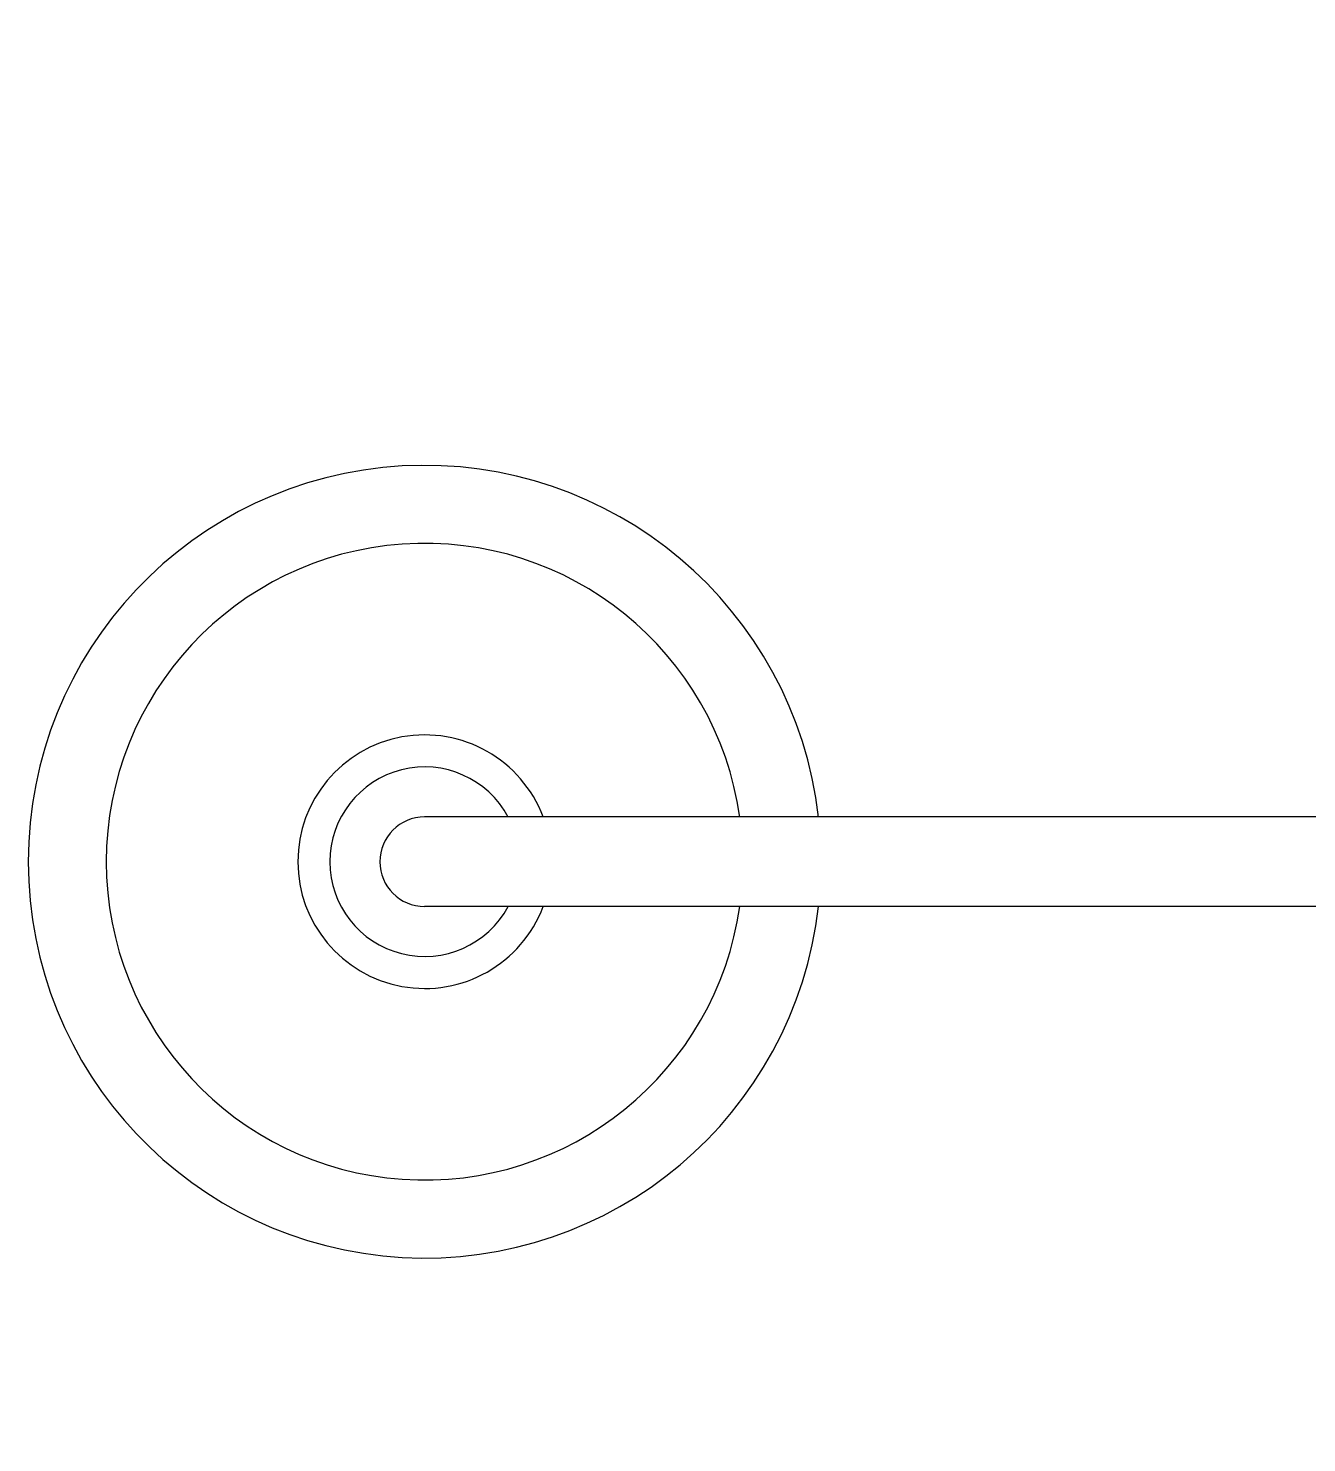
# Model space of a CAD drawing. Header units: millimetres. Extents: x -343543 to 400519, y -115663 to 104219.
# Drawn here: x -303416.8 to -303089.1, y 4835.8 to 5198.4 of the extents above; entities that cross this region are included whole.
import ezdxf

# ---------------------------------------------------------------- set-up
doc = ezdxf.new("R2010")
doc.units = ezdxf.units.MM
doc.layers.get('0').update_dxf_attribs({"color": 231, "lineweight": 0})
doc.layers.get('DefPoints').update_dxf_attribs({"color": 191})
for name, color, linetype, lineweight in [('A-SYMBOLS', 10, 'Continuous', 13), ('RSA -DIM', 231, 'Continuous', 0), ('XREF MAT BANG TUONG XAY$0$01.Xref _MB T1$0$A-FURN', 8, 'Continuous', 5), ('XREF MAT BANG TUONG XAY$0$01.Xref _MB T1$0$A-TEXT', 8, 'Continuous', 25)]:
    doc.layers.add(name, color=color, linetype=linetype, lineweight=lineweight)
doc.styles.add('SM-DIMTEXT', font='SME.shx', dxfattribs={"width": 0.7})
doc.dimstyles.new('SDIM-100', dxfattribs={"dimscale": 100, "dimtxt": 2, "dimasz": 0.6, "dimexe": 0.6, "dimexo": 0.2, "dimgap": 0.5, "dimtad": 1, "dimdec": 0, "dimzin": 12, "dimtxsty": 'SM-DIMTEXT', "dimblk": 'ARCHTICK', "dimblk1": 'ARCHTICK', "dimblk2": 'ARCHTICK', "dimcen": 0.12, "dimdle": 0.6, "dimclrd": 7, "dimclre": 8, "dimadec": 0, "dimazin": 3, "dimtfac": 2, "dimtix": 1, "dimtmove": 1, "dimatfit": 3, "dimfxl": 1, "dimtzin": 0, "dimarcsym": 1})

# ---------------------------------------------------------------- blocks, each defined once
blk = doc.blocks.new('*U200')
at = {"color": 8}
blk.add_wipeout([(16.89, -365.71), (22.49, -366.84), (28.02, -368.28), (33.45, -370.04), (38.78, -372.11), (43.98, -374.48), (49.04, -377.14), (53.93, -380.08), (58.65, -383.3), (63.18, -386.79), (67.5, -390.53), (71.6, -394.5), (75.47, -398.71), (79.09, -403.13), (82.45, -407.75), (85.55, -412.55), (88.36, -417.53), (90.89, -422.65), (93.12, -427.91), (95.04, -433.29), (96.65, -438.77), (97.95, -444.34), (98.93, -449.97), (99.59, -455.64), (99.91, -461.35), (99.92, -467.06), (99.6, -472.76), (98.95, -478.44), (97.98, -484.07), (96.69, -489.64), (95.08, -495.12), (93.16, -500.5), (90.94, -505.77), (88.42, -510.89), (85.61, -515.87), (82.53, -520.68), (79.17, -525.3), (75.56, -529.73), (71.69, -533.94), (67.6, -537.92), (63.28, -541.66), (58.76, -545.15), (54.04, -548.38), (49.15, -551.33), (44.1, -554), (38.9, -556.37), (33.58, -558.45), (28.14, -560.21), (22.62, -561.67), (17.02, -562.8), (11.36, -563.61), (5.67, -564.1), (-0.04, -564.27), (-5.75, -564.1), (-11.45, -563.61), (-17.1, -562.8), (-22.7, -561.67), (-28.23, -560.21), (-33.66, -558.45), (-38.98, -556.37), (-44.18, -554), (-49.23, -551.33), (-54.13, -548.38), (-58.84, -545.15), (-63.37, -541.66), (-67.68, -537.92), (-71.78, -533.94), (-75.64, -529.73), (-79.26, -525.3), (-82.61, -520.68), (-85.7, -515.87), (-88.51, -510.89), (-91.02, -505.77), (-93.25, -500.5), (-95.16, -495.12), (-96.77, -489.64), (-98.06, -484.07), (-99.03, -478.44), (-99.68, -472.76), (-100, -467.06), (-100, -461.35), (-99.67, -455.64), (-99.01, -449.97), (-98.04, -444.34), (-96.74, -438.77), (-95.12, -433.29), (-93.2, -427.91), (-90.97, -422.65), (-88.45, -417.53), (-85.63, -412.55), (-82.54, -407.75), (-79.18, -403.13), (-75.56, -398.71), (-71.69, -394.5), (-67.59, -390.53), (-63.27, -386.79), (-58.74, -383.3), (-54.02, -380.08), (-49.12, -377.14), (-44.07, -374.48), (-38.87, -372.11), (-33.54, -370.04), (-28.1, -368.28), (-22.58, -366.84), (-16.97, -365.71), (-11.32, -364.9), (-11.32, -116.92), (-11.32, -76.05), (-11.24, -74.7), (-10.99, -73.36), (-10.59, -72.06), (-10.03, -70.81), (-9.32, -69.65), (-8.48, -68.58), (-7.52, -67.61), (-6.45, -66.77), (-5.28, -66.07), (-4.04, -65.51), (-2.74, -65.11), (-1.4, -64.86), (-0.04, -64.78), (1.32, -64.86), (2.66, -65.11), (3.96, -65.51), (5.2, -66.07), (6.36, -66.77), (7.43, -67.61), (8.4, -68.58), (9.24, -69.65), (9.94, -70.81), (10.5, -72.06), (10.91, -73.36), (11.15, -74.7), (11.23, -76.05), (11.23, -116.92), (11.23, -364.9)], dxfattribs=at)
for p, q in [((-11.32, -116.92), (-11.32, -464.27)), ((11.23, -116.92), (11.23, -464.27))]:
    blk.add_line(p, q, dxfattribs=at)
for radius, start, end in [(100, 96.4743, 83.5257), (80.32, 98.0706, 81.9294), (31.98, 110.6486, 69.3514), (23.91, 118.1385, 61.8615), (11.28, 180, 0)]:
    blk.add_arc((-0.04, -464.27), radius, start, end, dxfattribs=at)
blk = doc.blocks.new('XREF MAT BANG TUONG XAY$0$01.Xref _MB T1$0$Phong tam')
at = {"layer": 'XREF MAT BANG TUONG XAY$0$01.Xref _MB T1$0$A-FURN', "color": 8, "xscale": -1.016000000000006, "yscale": 1.016000000000006, "zscale": 1.016000000000006, "rotation": 90}
blk.add_blockref('*U200', (-4325, 1984.71), dxfattribs=at)
blk = doc.blocks.new('01.Xref _MB T1')
at = {"layer": 'XREF MAT BANG TUONG XAY$0$01.Xref _MB T1$0$A-TEXT', "color": 8, "xscale": -1}
blk.add_blockref('XREF MAT BANG TUONG XAY$0$01.Xref _MB T1$0$Phong tam', (31395.0001, 2999.99999), dxfattribs=at)
blk = doc.blocks.new('_ArchTick')
at = {"color": 0, "linetype": 'ByBlock', "const_width": 0.15}
blk.add_lwpolyline([(-0.5, -0.5), (0.5, 0.5)], dxfattribs=at)
blk = doc.blocks.new('*D1304')
at = {"layer": 'DefPoints', "color": 0, "linetype": 'Continuous', "ltscale": 1000, "transparency": 16777216}
for p in [(-303033.39, 8475), (-302440.97, 8475), (-302418.47, 4610)]:
    blk.add_point(p, dxfattribs=at)
at = {"layer": 'RSA -DIM', "color": 7, "linetype": 'Continuous', "lineweight": -2, "ltscale": 1000, "transparency": 16777216}
blk.add_line((-303033.39, 4550), (-303033.39, 8535), dxfattribs=at)
at = {"layer": 'RSA -DIM', "color": 8, "linetype": 'Continuous', "lineweight": -2, "ltscale": 1000, "transparency": 16777216}
for p, q in [((-302460.97, 8475), (-303093.39, 8475)), ((-302438.47, 4610), (-303093.39, 4610))]:
    blk.add_line(p, q, dxfattribs=at)
at = {"layer": 'RSA -DIM', "color": 7, "linetype": 'Continuous', "lineweight": -2, "ltscale": 1000, "transparency": 16777216, "xscale": 60, "yscale": 60, "zscale": 60}
for p, rotation in [((-303033.39, 8475), 90), ((-303033.39, 4610), 270)]:
    blk.add_blockref('_ArchTick', p, dxfattribs=dict(at, rotation=rotation))
at = {"layer": 'RSA -DIM', "color": 0, "linetype": 'Continuous', "ltscale": 1000, "transparency": 16777216, "insert": (-303183.39, 6542.5), "char_height": 200, "attachment_point": 5, "rotation": 90, "style": 'SM-DIMTEXT'}
blk.add_mtext('3865', dxfattribs=at)

msp = doc.modelspace()

# ---------------------------------------------------------------- block references
at = {"layer": 'A-SYMBOLS'}
msp.add_blockref('01.Xref _MB T1', (-338563.48, 0), dxfattribs=at)

# ---------------------------------------------------------------- next in the draw order: dimensions: what is measured, and where the dimension line sits
at = {"layer": 'RSA -DIM', "color": 1, "linetype": 'Continuous', "ltscale": 1000}
dim = msp.add_linear_dim(base=(-303033.39, 8475), p1=(-302418.47, 4610), p2=(-302440.97, 8475), angle=90, dimstyle='SDIM-100', dxfattribs=at)
dim.commit()
dim.dimension.update_dxf_attribs({"geometry": '*D1304', "text_midpoint": (-303183.39, 6542.5)})

doc.saveas('drawing.dxf')
